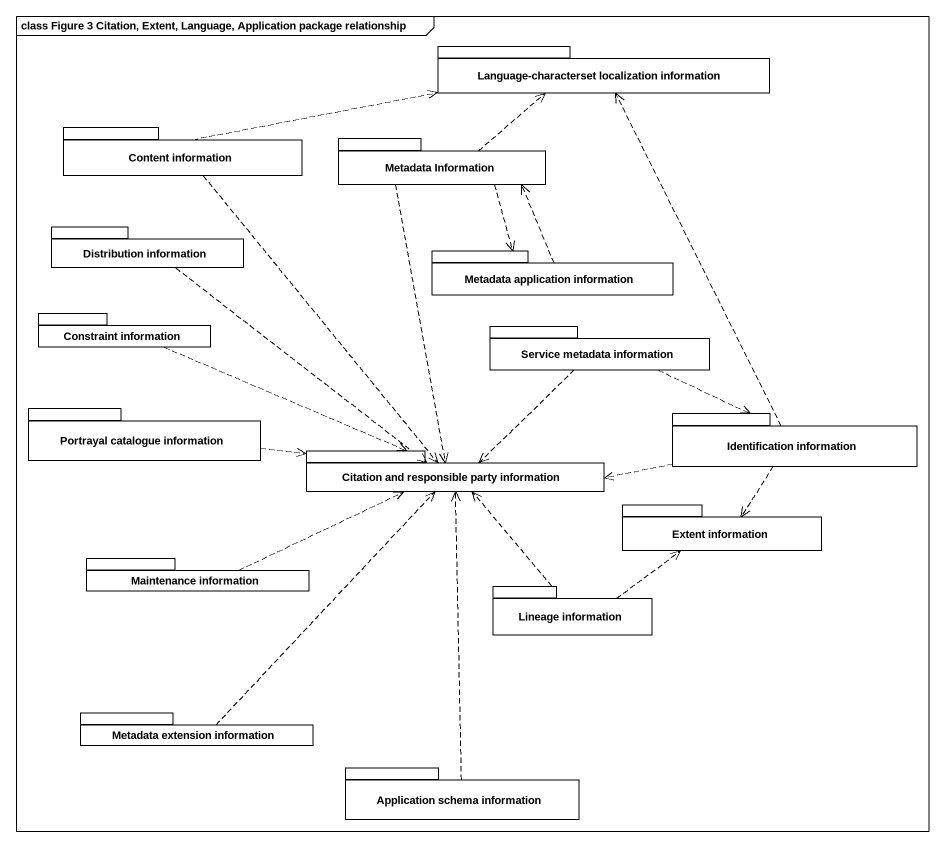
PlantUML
@startuml
mainframe class Figure 3 Citation, Extent, Language, Application package relationship
package "Language-characterset localization information" as Language_characterset #FFFFFF {
}
package "Content information" as Content_information #FFFFFF {
}
package "Metadata Information" as Metadata_Information #FFFFFF {
}
package "Distribution information" as Distribution_information #FFFFFF {
}
package "Metadata application information" as Metadata_application #FFFFFF {
}
package "Constraint information" as Constraint_information #FFFFFF {
}
package "Service metadata information" as Service_metadata_information #FFFFFF {
}
package "Portrayal catalogue information" as Portrayal_catalogue #FFFFFF {
}
package "Citation and responsible party information" as Citation_and_responsible #FFFFFF {
}
package "Identification information" as Identification_information #FFFFFF {
}
package "Extent information" as Extent_information #FFFFFF {
}
package "Maintenance information" as Maintenance_information #FFFFFF {
}
package "Lineage information" as Lineage_information #FFFFFF {
}
package "Metadata extension information" as Metadata_extension #FFFFFF {
}
package "Application schema information" as Application_schema #FFFFFF {
}
Content_information .right.> Language_characterset
Content_information ..> Citation_and_responsible
Metadata_Information .right.> Language_characterset
Metadata_Information ..> Metadata_application
Metadata_Information ..> Citation_and_responsible
Distribution_information ..> Citation_and_responsible
Metadata_application .up.> Metadata_Information
Constraint_information .right.> Citation_and_responsible
Service_metadata_information ..> Citation_and_responsible
Service_metadata_information .right.> Identification_information
Portrayal_catalogue .right.> Citation_and_responsible
Identification_information .up.> Language_characterset
Identification_information .left.> Citation_and_responsible
Identification_information ..> Extent_information
Maintenance_information .right.> Citation_and_responsible
Lineage_information .up.> Citation_and_responsible
Lineage_information .right.> Extent_information
Metadata_extension .up.> Citation_and_responsible
Application_schema .up.> Citation_and_responsible
@enduml
